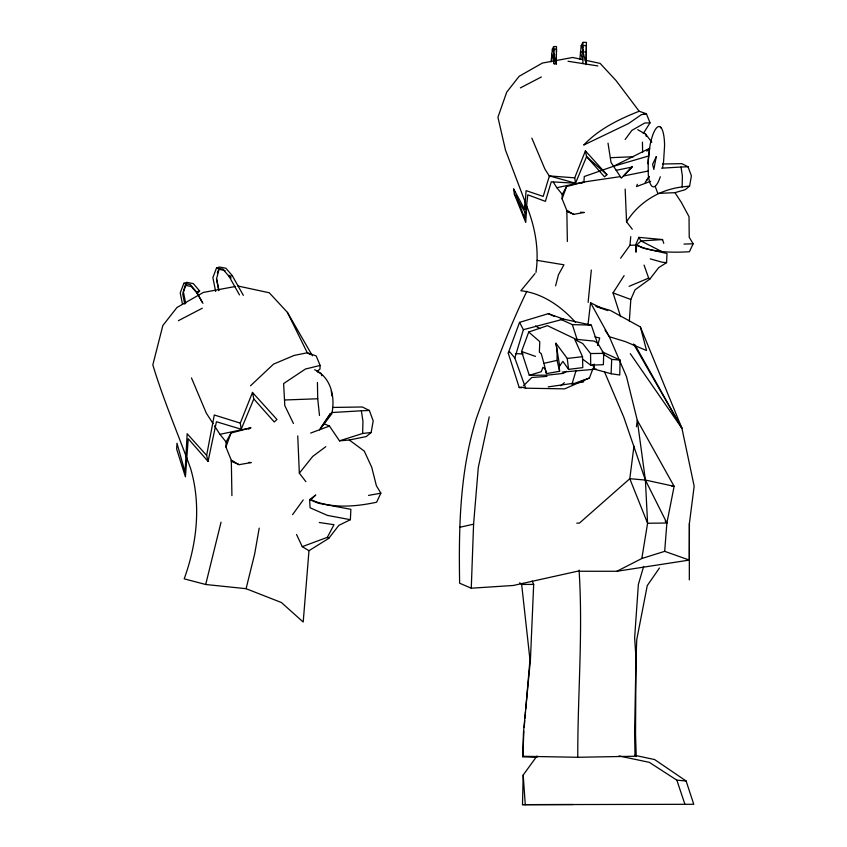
<?xml version="1.0" encoding="UTF-8"?>
<svg xmlns="http://www.w3.org/2000/svg" width="847" height="847" viewBox="0 0 847 847"><rect width="100%" height="100%" fill="white"/><g stroke="black" fill="none" stroke-linecap="round" stroke-linejoin="round"><path stroke-width="1.27" d="M643.646 566.41L638.373 584.419L634.636 637.833L636.002 658.341L634.594 733.184L635.049 756.244L577.77 757.282C577.601 694.911 583.149 632.455 579.062 570.137M526.866 291.262C506.855 332.246 491.705 375.327 476.427 418.227C459.73 471.588 458.672 527.776 459.625 583.202L471.271 588.21L513.388 585.468L577.379 571.259L616.849 571.28L689.32 560.079L689.394 523.404L694.169 486.189L681.941 428.317L640.406 326.963L610.549 310.521L595.494 305.968M689.394 523.404L689.32 579.856M556.278 63.281L556.479 49.084L553.694 49.084M579.835 59.343L581.254 45.537L582.916 42.35L586.399 42.35L586.113 64.626L586.399 45.537L582.916 45.537M554.224 61.831L554.362 55.457M537.083 757.324L522.821 756.805L523.446 732.782L530.434 659.707L533.674 584.419L532.149 580.978M634.583 755.291L654.593 759.547L686.123 780.998L693.767 804.29L522.483 804.65L523.192 775.016L536.966 756.064M323.565 423.574L329.462 426.062L339.499 440.832L362.632 433.484L362.94 421.097L361.351 410.795L331.41 412.563M602.238 351.865L620.131 360.07L619.75 374.999L611.1 373.749L594.107 369.048L592.942 364.729M632.296 229.241L626.558 221.798C638.818 202.327 659.347 189.717 682.121 186.943L682.396 176.07L680.999 167.028L661.623 168.172M566.463 371.304L563.255 373.4L547.331 375.157L529.29 375.295L521.561 351.494L528.719 332.024L547.437 325.661L576.098 339.329L594.096 341.087L597.77 343.247L603.71 353.379L603.382 364.676L590.73 365.184L582.927 359.34M522.821 756.805L523.848 731.268M594.107 369.048L594.276 364.051M231.919 495.622L231.316 460.313L225.927 447.015L226.107 441.996L230.987 433.039L250.765 427.851L248.52 429.133M471.271 588.21L473.589 524.166L478.301 467.449L489.217 416.883M567.363 241.49L566.834 210.501L562.101 198.823L562.26 194.418L566.548 186.562L583.911 181.999L620.353 176.621M525.002 211.951L524.727 218.462L516.003 195.181M525.108 209.347L525.489 200.231M611.1 373.749L611.703 359.393L603.233 354.215M250.521 385.777L273.517 364.136L294.153 355.422L307.292 352.786L316.164 355.941L320.134 365.417L319.954 369.08L317.053 371.473M350.372 519.709L350.87 509.312L318.228 503.203L309.621 499.592L310.097 507.798L327.408 515.389L350.372 519.709L338.821 525.362L328.784 538.353L308.975 550.698L303.205 622.026L281.363 602.503L246.085 588.686L205.694 584.504L184.191 578.84C196.991 543.499 201.311 504.812 190.564 468.338C178.029 433.844 163.429 400.07 152.831 364.898L162.846 325.513L176.959 307.493L203.418 292.406L235.381 286.487M629.342 320.96L630.814 299.467L635.017 289.854L649.893 279.012L658.712 267.61L666.578 262.644L667.013 253.518L643.148 248.16L636.69 245.069L629.956 245.291L620.618 258.197M648.029 163.778L649.533 148.32L613.535 166.266L584.271 176.504L583.911 181.999L581.635 183.312M526.728 206.901L525.743 222.433L514.341 194.111L513.706 189.061L524.727 209.527L526.093 190.649L543.202 196.409L549.407 175.911L574.711 177.849L585.415 150.914L606.918 174.662L604.525 176.854L586.59 156.631L585.415 150.914M551.101 61.842L552.371 49.084L553.694 46.543L556.479 46.543L556.479 51.805M591.322 270.034L588.125 302.39M616.849 571.28L641.825 558.512L664.683 551.344L666.885 523.023L674.127 486.316L637.272 420.271L626.473 376.544L609.332 336.725L590.56 302.76L587.987 324.74M524.177 727.361L524.738 720.839M524.96 718.235L525.511 711.724M525.733 709.119L529.957 659.601L521.646 584.419L519.719 582.757M629.956 245.291L630.75 236.684M662.545 239.563L640.988 240.94L636.69 245.069L636.002 252.194L635.589 244.984L638.903 237.351L662.545 239.563L663.752 243.311M535.95 272.385C539.348 249.717 535.029 226.488 526.463 205.419M633.948 446.242L629.797 478.714L647.584 523.255L641.825 558.512M636.446 426.761L637.272 420.271L645.393 480.048L647.584 523.255L666.885 523.023L645.393 480.048L623.805 417.211L604.409 371.621M259.203 528.115L254.682 553.927L246.085 588.686M339.499 440.832L349.292 440.006L366.2 436.586L371.145 432.51L373.199 420.885L369.356 410.467L362.283 406.983L332.596 407.449M655.176 186.329L657.791 193.391L674.953 192.671L685.255 189.675L689.596 186.086L691.406 175.88L688.029 166.743L681.814 163.672L662.598 163.979M206.626 455.4L214.302 414.998L240.283 423.119L241.204 429.228L216.43 421.753L208.055 461.393L188.225 438.725L185.408 476.84L176.652 449.026L176.981 443.225L185.08 472.181L187.155 433.738L206.626 455.4L208.055 461.393M221.046 522.165L205.694 584.504M555.579 285.831L558.501 274.661L563.964 264.804L537.157 260.378M597.76 345.227L599.708 337.985L595.007 336.937M576.098 370.383L571.947 384.273L589.427 378.006L593.048 368.371M589.427 378.006L564.705 388.858L525.68 388.191L514.817 357.995L523.382 329.695L519.55 322.358L508.242 353.072L519.211 387.545L521.561 387.746M637.336 184.297L636.521 186.573L650.655 181.311M225.927 447.015L230.987 433.039M562.101 198.823L566.548 186.562M202.285 302.347L197.277 293.411L199.627 290.945L193.328 283.618L186.901 282.39L183.407 291.971L185.673 303.438M217.319 273.02L218.632 269.431M186.901 282.39L183.863 283.332L180.231 292.924L182.497 304.327M243.333 295.338L232.226 275.582L225.937 268.255L219.5 267.038L216.525 267.98L212.883 277.572L215.657 291.506M240.283 423.119L252.48 392.447L276.969 419.498L274.248 421.986L253.814 398.958L252.48 392.447M241.204 429.228L253.814 398.958M349.292 440.006L364.284 451.112L371.759 467.364L376.386 485.744L380.864 493.176L376.619 502.229C355.264 506.781 331.262 508.856 310.891 499.677L315.772 494.987L309.621 499.592M674.953 192.671L681.359 202.422L689.034 216.694L689.214 237.255L693.142 243.788L689.426 251.728C671.766 252.755 653.005 252.618 636.69 245.069M590.73 365.184L590.539 353.538L582.736 343.533L574.869 339.605L582.514 356.714L582.789 367.63L568.57 369.366L562.906 361.404L559.189 366.603L559.623 371.293L546.495 373.601L545.108 369.123L542.98 367.259L541.286 371.695L529.29 375.295M584.186 380.197L583.223 382.092L577.061 382.844M296.545 534.499L302.263 546.664L327.376 537.316L333.972 524.695L319.277 522.504M643.275 133.519L650.03 122.879L646.409 113.763L639.167 111.243L616.087 80.624L600.142 63.409L585.15 60.169M620.597 316.63L613.027 292.914L624.112 275.635M646.515 180.602L649.183 176.536M320.314 428.688L330.415 413.537L319.51 429.927M645.149 182.454L648.77 177.034M659.474 567.966L647.256 585.605L636.775 639.538L635.981 658.13L635.536 734.105L636.224 756.562M292.575 514.648L303.215 499.942M625.139 139.49L631.883 130.364L644.811 122.995L650.03 122.879M321.14 427.851L331.717 413.887C335.476 397.624 331.156 377.148 314.65 369.747M305.873 481.657L299.34 473.177L312.723 456.417L325.809 446.665M534.986 273.602L520.873 290.743C542.525 293.157 561.339 306.487 575.537 322.4M632.413 166.457L621.37 178.166L611.026 162.465L608.008 143.132M646.833 151.179L649.533 148.32M523.425 385.883L531.768 377.497L546.961 376.386M560.682 385.808L564.356 382.706M508.242 353.072L509.725 351.865L514.817 357.995M520.376 87.908L541.36 76.971M178.399 320.674L202.295 308.223M639.167 111.243C618.829 119.289 599.009 128.935 583.689 145.07L628.665 123.471L641.327 114.673L646.409 113.763L644.154 113.974M629.13 286.318L648.664 278.102L649.893 279.012M310.69 433.061L329.462 426.062M216.525 267.98L222.909 269.198L229.156 276.535L232.226 275.582M183.863 283.332L190.257 284.56L196.504 291.887L199.627 290.945M519.55 322.358L548.337 313.676L563.52 319.107L591.322 325.121L598.226 345.512M613.535 166.266L648.516 156.028M523.382 329.695L563.52 319.107M320.134 365.417L305.407 369.038L283.618 383.575L284.804 405.607L293.433 423.479M528.719 332.024L539.772 341.648L539.38 352.183L541.275 353.707L543.912 363.352L557.082 360.356L557.03 350.139L555.95 343.226L567.246 358.44L568.57 369.366M519.211 387.545L521.244 387.079L525.68 388.191M459.625 527.321L473.589 524.166M553.335 182.211L556.85 187.685L583.911 181.999M214.492 425.85L219.934 434.331L250.765 427.851M616.203 170.321L632.116 167.05L623.403 176.007L648.103 171.052M368.551 495.41L380.864 493.176M569.205 211.485L566.696 211.316L573.663 214.323L584.292 212.47L580.523 212.226M233.666 461.414L231.157 461.244L239.098 464.664L251.21 462.568L248.7 462.398M548.178 386.878L573.366 383.299M682.121 186.943L689.596 186.086M362.632 433.484L371.145 432.51M567.246 358.44L582.514 356.714M562.154 372.108L596.415 369.101M610.613 157.701L633.535 156.716M285.016 399.975L317.72 398.768L319.499 415.506M680.999 167.028L688.029 166.743M361.351 410.795L369.356 410.467M684.005 244.084L693.142 243.788M590.539 353.538L603.71 353.379M576.775 523.15L579.412 523.118L629.797 478.714L645.393 480.048L674.127 486.316L671.523 485.871M522.483 804.65L573.059 804.534M582.651 51.9L580.386 51.9L582.492 59.343M583.562 54.441L582.916 51.9L586.283 51.9M521.646 584.419L533.674 584.419M522.874 756.276L577.77 757.282M560.333 319.15L572.328 324.613L591.322 325.121M515.452 353.591L523.107 353.993M611.703 359.393L620.131 360.07M618.977 755.937L649.321 762.353L676.838 780.151L686.123 780.998M666.578 262.644L662.121 262.21L650.2 258.854M568.019 61.259L597.813 65.928M553.694 46.543L553.694 63.536L556.384 63.959L556.384 54.176M582.651 59.629L572.657 57.469L542.345 63.08L519.116 76.325L506.718 92.143L497.93 117.257L505.479 150.088L525.553 202.984M225.175 270.627L219.066 269.304L216.599 278.642L218.865 290.013M237.943 286.021L269.261 292.766L287.419 312.384L312.427 355.814M549.407 175.911L575.515 183.206L586.59 156.631L606.918 174.662M553.694 63.536L554.679 63.853M596.616 306.709L607.744 310.584M521.561 351.494L535.505 356.396M664.683 551.344L689.32 560.079M613.027 292.914L630.814 299.467M317.593 372.024L319.944 372.913M548.337 313.676L554.34 316.407M590.56 302.76L601.116 308.001M661.825 251.601L640.988 240.94L638.903 237.351M637.717 129.718L645.679 134.154L651.851 142.264M566.834 210.501L573.663 214.323M231.316 460.313L239.098 464.664M310.373 354.597L307.292 352.786L287.419 312.384M302.263 546.664L308.975 550.698M535.558 325.957L539.783 328.594M327.376 537.316L328.784 538.353M582.958 47.231L581.254 45.537L583.371 50.831M554.182 50.905L552.371 49.084L554.393 54.176M197.277 293.411L191.316 286.54L185.207 285.227L182.74 293.994L184.752 304.115M665.191 521.011L666.885 523.023M556.85 187.685L562.26 194.418M219.934 434.331L226.107 441.996M228.891 275.264L231.136 278.049M630.295 353.665L681.941 428.317L634.848 344.644M605.054 330.118L609.332 336.725L625.33 341.595L646.557 350.542L640.406 326.963M549.809 176.737L544.896 169.082L531.852 138.156M213.126 423.733L206.319 413.135L191.475 377.921M514.341 194.111L525.743 213.497L527.808 194.831L545.394 201.353L551.27 181.83L575.515 183.206L574.711 177.849M633.577 344.009L681.941 428.317M229.156 276.535L239.479 294.894M196.504 291.887L202.952 303.364M513.706 189.061L515.092 192.735M644.069 265.1L648.664 278.102M676.838 780.151L684.895 804.237M572.328 324.613L577.432 340.494M551.672 54.176L553.567 60.878M645.679 134.154L646.325 136.515M321.119 373.358L321.765 375.708M582.916 51.9L586.283 64.118M556.384 63.959L553.694 54.176L554.277 56.474M543.912 363.352L546.495 373.601M557.082 360.356L559.623 371.293M216.504 279.161L218.78 290.627M555.95 343.226L559.613 365.756M331.293 390.721L331.844 395.898M523.192 775.016L525.267 804.65M625.16 189.093L626.558 221.798M297.742 435.93L299.34 473.177M642.439 142.116L642.619 152.555M317.424 382.421L317.72 398.768M582.916 42.35L582.916 63.589M662.587 167.621A30.27 7.824 -84.4 0 0 663.603 161.269L664.577 145.758A30.27 7.824 -84.4 0 0 659.178 126.552A30.27 7.824 -84.4 0 0 650.168 144.541L648.135 159.956L648.283 174.503A30.27 7.824 -84.4 0 0 660.289 176.748M660.395 127.209A29.761 4.203 -82 0 1 661.338 128.395M656.256 156.684L653.842 169.432L652.614 164.318L656.256 156.684"/></g></svg>
